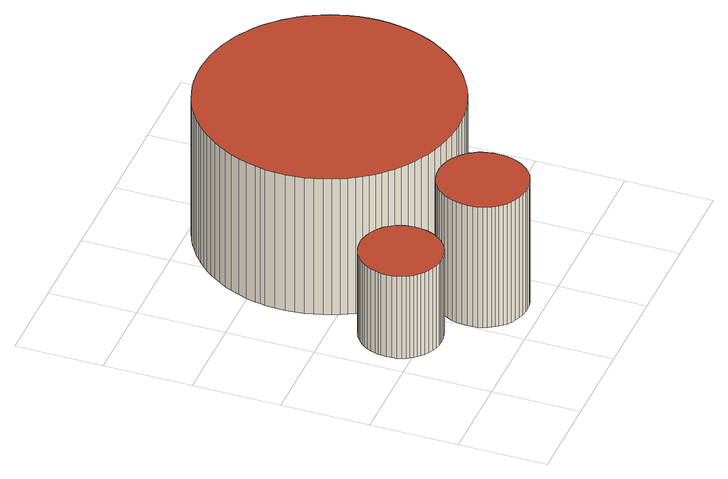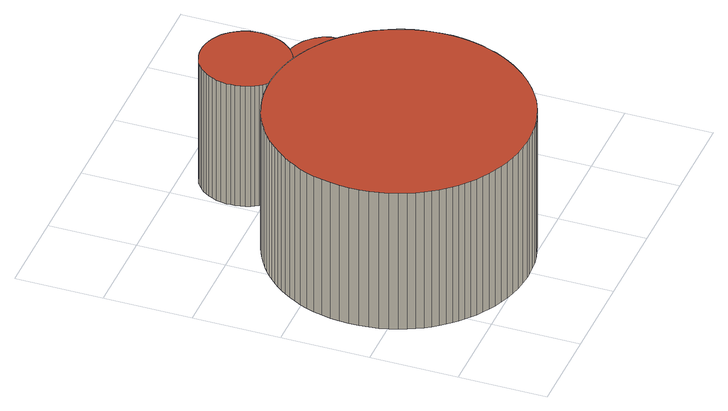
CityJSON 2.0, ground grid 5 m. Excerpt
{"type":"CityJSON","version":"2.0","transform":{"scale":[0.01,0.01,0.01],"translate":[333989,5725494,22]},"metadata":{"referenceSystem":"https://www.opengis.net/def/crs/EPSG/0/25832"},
"CityObjects":{
"building1":{"type":"Building","attributes":{"Geometrietyp2DReferenz":"3000","Gemeindeschluessel":"05170048","function":"31001_2100","roofType":"9999","measuredHeight":5.37},"address":[{"country":"Germany","locality":"Wesel","thoroughfareNumber":"48","thoroughfareName":"Hafenstraße"}],"geometry":[{"type":"Solid","lod":"2","boundaries":[[[[0,1,2,3,4,5,6,7,8,9,10,11,12,13,14,15,16,17,18,19,20,21,22,23,24,25,26,27,28,29,30,31,32,33,34,35,36,37,38,39,40,41,42,43,44,45,46,47,48,49,50,51,52,53,54,55,56,57,58,59]],[[11,60,61,12]],[[10,62,60,11]],[[9,63,62,10]],[[8,64,63,9]],[[7,65,64,8]],[[6,66,65,7]],[[5,67,66,6]],[[4,68,67,5]],[[3,69,68,4]],[[2,70,69,3]],[[1,71,70,2]],[[0,72,71,1]],[[59,73,72,0]],[[58,74,73,59]],[[57,75,74,58]],[[56,76,75,57]],[[55,77,76,56]],[[54,78,77,55]],[[53,79,78,54]],[[52,80,79,53]],[[51,81,80,52]],[[50,82,81,51]],[[49,83,82,50]],[[48,84,83,49]],[[47,85,84,48]],[[46,86,85,47]],[[45,87,86,46]],[[44,88,87,45]],[[43,89,88,44]],[[42,90,89,43]],[[41,91,90,42]],[[40,92,91,41]],[[39,93,92,40]],[[38,94,93,39]],[[37,95,94,38]],[[36,96,95,37]],[[35,97,96,36]],[[31,98,99,32]],[[34,100,97,35]],[[33,101,100,34]],[[32,99,101,33]],[[30,102,98,31]],[[29,103,102,30]],[[28,104,103,29]],[[27,105,104,28]],[[26,106,105,27]],[[25,107,106,26]],[[24,108,107,25]],[[23,109,108,24]],[[22,110,109,23]],[[21,111,110,22]],[[20,112,111,21]],[[19,113,112,20]],[[18,114,113,19]],[[17,115,114,18]],[[16,116,115,17]],[[15,117,116,16]],[[14,118,117,15]],[[13,119,118,14]],[[12,61,119,13]],[[75,76,77,78,79,80,81,82,83,84,85,86,87,88,89,90,91,92,93,94,95,96,97,100,101,99,98,102,103,104,105,106,107,108,109,110,111,112,113,114,115,116,117,118,119,61,60,62,63,64,65,66,67,68,69,70,71,72,73,74]]]],"semantics":{"surfaces":[{"type":"RoofSurface"},{"type":"WallSurface"},{"type":"GroundSurface"}],"values":[[0,1,1,1,1,1,1,1,1,1,1,1,1,1,1,1,1,1,1,1,1,1,1,1,1,1,1,1,1,1,1,1,1,1,1,1,1,1,1,1,1,1,1,1,1,1,1,1,1,1,1,1,1,1,1,1,1,1,1,1,1,2]]}}]},
"building2":{"type":"Building","attributes":{"Geometrietyp2DReferenz":"3000","Gemeindeschluessel":"05170048","function":"31001_2100","roofType":"1000","measuredHeight":7.87},"address":[{"country":"Germany","locality":"Wesel","thoroughfareNumber":"48","thoroughfareName":"Hafenstraße"}],"geometry":[{"type":"Solid","lod":"2","boundaries":[[[[120,121,122,123]],[[124,125,121,120]],[[126,127,125,124]],[[128,129,127,126]],[[130,131,129,128]],[[132,133,131,130]],[[134,135,133,132]],[[136,137,135,134]],[[138,139,137,136]],[[140,141,139,138]],[[142,143,141,140]],[[144,145,143,142]],[[146,147,145,144]],[[148,149,147,146]],[[150,151,149,148]],[[152,153,151,150]],[[154,155,153,152]],[[156,157,155,154]],[[158,159,157,156]],[[160,161,159,158]],[[162,163,161,160]],[[164,165,163,162]],[[166,167,165,164]],[[168,169,167,166]],[[170,171,169,168]],[[172,173,171,170]],[[174,175,173,172]],[[176,177,175,174]],[[178,179,177,176]],[[180,181,179,178]],[[182,183,181,180]],[[184,185,183,182]],[[186,187,185,184]],[[188,189,187,186]],[[190,191,189,188]],[[192,193,191,190]],[[194,195,193,192]],[[196,197,195,194]],[[198,199,197,196]],[[200,201,199,198]],[[202,203,201,200]],[[204,205,203,202]],[[206,207,205,204]],[[208,209,207,206]],[[210,211,209,208]],[[212,213,211,210]],[[214,215,213,212]],[[216,217,215,214]],[[218,219,217,216]],[[220,221,219,218]],[[222,223,221,220]],[[224,225,223,222]],[[226,227,225,224]],[[228,229,227,226]],[[230,231,229,228]],[[232,233,231,230]],[[234,235,233,232]],[[236,237,235,234]],[[238,239,237,236]],[[123,122,239,238]],[[236,234,232,230,228,226,224,222,220,218,216,214,212,210,208,206,204,202,200,198,196,194,192,190,188,186,184,182,180,178,176,174,172,170,168,166,164,162,160,158,156,154,152,150,148,146,144,142,140,138,136,134,132,130,128,126,124,120,123,238]],[[121,125,127,129,131,133,135,137,139,141,143,145,147,149,151,153,155,157,159,161,163,165,167,169,171,173,175,177,179,181,183,185,187,189,191,193,195,197,199,201,203,205,207,209,211,213,215,217,219,221,223,225,227,229,231,233,235,237,239,122]]]],"semantics":{"surfaces":[{"type":"WallSurface"},{"type":"RoofSurface"},{"type":"GroundSurface"}],"values":[[0,0,0,0,0,0,0,0,0,0,0,0,0,0,0,0,0,0,0,0,0,0,0,0,0,0,0,0,0,0,0,0,0,0,0,0,0,0,0,0,0,0,0,0,0,0,0,0,0,0,0,0,0,0,0,0,0,0,0,0,1,2]]}}]},
"building3":{"type":"Building","attributes":{"Geometrietyp2DReferenz":"3000","Gemeindeschluessel":"05170048","function":"31001_2100","roofType":"1000","measuredHeight":8.89},"address":[{"country":"Germany","locality":"Wesel","thoroughfareNumber":"48","thoroughfareName":"Hafenstraße"}],"geometry":[{"type":"Solid","lod":"2","boundaries":[[[[240,241,242,243]],[[244,245,241,240]],[[246,247,245,244]],[[248,249,247,246]],[[250,251,249,248]],[[252,253,251,250]],[[254,255,253,252]],[[256,257,255,254]],[[258,259,257,256]],[[260,261,259,258]],[[262,263,261,260]],[[264,265,263,262]],[[266,267,265,264]],[[268,269,267,266]],[[270,271,269,268]],[[272,273,271,270]],[[274,275,273,272]],[[276,277,275,274]],[[278,279,277,276]],[[280,281,279,278]],[[282,283,281,280]],[[284,285,283,282]],[[286,287,285,284]],[[288,289,287,286]],[[290,291,289,288]],[[292,293,291,290]],[[294,295,293,292]],[[296,297,295,294]],[[298,299,297,296]],[[300,301,299,298]],[[302,303,301,300]],[[304,305,303,302]],[[306,307,305,304]],[[308,309,307,306]],[[310,311,309,308]],[[312,313,311,310]],[[314,315,313,312]],[[316,317,315,314]],[[318,319,317,316]],[[320,321,319,318]],[[322,323,321,320]],[[324,325,323,322]],[[326,327,325,324]],[[328,329,327,326]],[[330,331,329,328]],[[332,333,331,330]],[[334,335,333,332]],[[336,337,335,334]],[[338,339,337,336]],[[340,341,339,338]],[[342,343,341,340]],[[344,345,343,342]],[[346,347,345,344]],[[348,349,347,346]],[[350,351,349,348]],[[352,353,351,350]],[[354,355,353,352]],[[356,357,355,354]],[[358,359,357,356]],[[360,361,359,358]],[[362,363,361,360]],[[364,365,363,362]],[[366,367,365,364]],[[368,369,367,366]],[[370,371,369,368]],[[372,373,371,370]],[[374,375,373,372]],[[376,377,375,374]],[[378,379,377,376]],[[380,381,379,378]],[[382,383,381,380]],[[384,385,383,382]],[[386,387,385,384]],[[388,389,387,386]],[[390,391,389,388]],[[392,393,391,390]],[[394,395,393,392]],[[396,397,395,394]],[[398,399,397,396]],[[400,401,399,398]],[[402,403,401,400]],[[404,405,403,402]],[[406,407,405,404]],[[408,409,407,406]],[[410,411,409,408]],[[412,413,411,410]],[[414,415,413,412]],[[416,417,415,414]],[[418,419,417,416]],[[420,421,419,418]],[[422,423,421,420]],[[424,425,423,422]],[[426,427,425,424]],[[428,429,427,426]],[[430,431,429,428]],[[432,433,431,430]],[[434,435,433,432]],[[436,437,435,434]],[[438,439,437,436]],[[440,441,439,438]],[[442,443,441,440]],[[243,242,443,442]],[[440,438,436,434,432,430,428,426,424,422,420,418,416,414,412,410,408,406,404,402,400,398,396,394,392,390,388,386,384,382,380,378,376,374,372,370,368,366,364,362,360,358,356,354,352,350,348,346,344,342,340,338,336,334,332,330,328,326,324,322,320,318,316,314,312,310,308,306,304,302,300,298,296,294,292,290,288,286,284,282,280,278,276,274,272,270,268,266,264,262,260,258,256,254,252,250,248,246,244,240,243,442]],[[241,245,247,249,251,253,255,257,259,261,263,265,267,269,271,273,275,277,279,281,283,285,287,289,291,293,295,297,299,301,303,305,307,309,311,313,315,317,319,321,323,325,327,329,331,333,335,337,339,341,343,345,347,349,351,353,355,357,359,361,363,365,367,369,371,373,375,377,379,381,383,385,387,389,391,393,395,397,399,401,403,405,407,409,411,413,415,417,419,421,423,425,427,429,431,433,435,437,439,441,443,242]]]],"semantics":{"surfaces":[{"type":"WallSurface"},{"type":"RoofSurface"},{"type":"GroundSurface"}],"values":[[0,0,0,0,0,0,0,0,0,0,0,0,0,0,0,0,0,0,0,0,0,0,0,0,0,0,0,0,0,0,0,0,0,0,0,0,0,0,0,0,0,0,0,0,0,0,0,0,0,0,0,0,0,0,0,0,0,0,0,0,0,0,0,0,0,0,0,0,0,0,0,0,0,0,0,0,0,0,0,0,0,0,0,0,0,0,0,0,0,0,0,0,0,0,0,0,0,0,0,0,0,0,1,2]]}}]}
},
"vertices":[
[95,660,608],[92,629,608],[94,599,608],[99,572,608],[107,548,608],[116,526,608],[127,508,608],[138,491,608],[151,476,608],[166,461,608],[184,446,608],[205,432,608],[230,420,608],[258,410,608],[288,404,608],[303,403,608],[313,402,608],[345,404,608],[374,409,608],[400,418,608],[423,428,608],[443,440,608],[460,453,608],[475,466,608],[489,481,608],[502,498,608],[514,518,608],[525,541,608],[534,566,608],[540,595,608],[543,627,608],[542,637,608],[542,657,608],[537,686,608],[530,712,608],[520,736,608],[509,756,608],[497,774,608],[484,789,608],[470,803,608],[453,817,608],[434,830,608],[411,842,608],[386,851,608],[357,858,608],[338,861,608],[317,862,608],[288,860,608],[261,854,608],[237,846,608],[216,837,608],[197,826,608],[181,815,608],[166,802,608],[151,787,608],[136,768,608],[123,747,608],[111,722,608],[102,694,608],[97,674,608],[205,432,71],[230,420,71],[184,446,71],[166,461,71],[151,476,71],[138,491,71],[127,508,71],[116,526,71],[107,548,71],[99,572,71],[94,599,71],[92,629,71],[95,660,71],[97,674,71],[102,694,71],[111,722,71],[123,747,71],[136,768,71],[151,787,71],[166,802,71],[181,815,71],[197,826,71],[216,837,71],[237,846,71],[261,854,71],[288,860,71],[317,862,71],[338,861,71],[357,858,71],[386,851,71],[411,842,71],[434,830,71],[453,817,71],[470,803,71],[484,789,71],[497,774,71],[509,756,71],[520,736,71],[542,637,71],[542,657,71],[530,712,71],[537,686,71],[543,627,71],[540,595,71],[534,566,71],[525,541,71],[514,518,71],[502,498,71],[489,481,71],[475,466,71],[460,453,71],[443,440,71],[423,428,71],[400,418,71],[374,409,71],[345,404,71],[313,402,71],[303,403,71],[288,404,71],[258,410,71],
[534,448,854],[534,448,67],[522,420,67],[522,420,854],[548,472,854],[548,472,67],[563,493,854],[563,493,67],[579,511,854],[579,511,67],[596,526,854],[596,526,67],[612,539,854],[612,539,67],[629,550,854],[629,550,67],[649,560,854],[649,560,67],[671,569,854],[671,569,67],[696,576,854],[696,576,67],[724,581,854],[724,581,67],[754,582,854],[754,582,67],[784,580,854],[784,580,67],[806,576,854],[806,576,67],[835,567,854],[835,567,67],[861,556,854],[861,556,67],[883,542,854],[883,542,67],[903,528,854],[903,528,67],[919,513,854],[919,513,67],[933,499,854],[933,499,67],[946,483,854],[946,483,67],[958,464,854],[958,464,67],[969,443,854],[969,443,67],[979,418,854],[979,418,67],[986,392,854],[986,392,67],[991,362,854],[991,362,67],[991,340,854],[991,340,67],[992,316,854],[992,316,67],[989,283,854],[989,283,67],[982,254,854],[982,254,67],[972,228,854],[972,228,67],[960,204,854],[960,204,67],[947,184,854],[947,184,67],[934,166,854],[934,166,67],[920,151,854],[920,151,67],[904,137,854],[904,137,67],[887,124,854],[887,124,67],[866,111,854],[866,111,67],[843,100,854],[843,100,67],[816,90,854],[816,90,67],[787,84,854],[787,84,67],[754,81,854],[754,81,67],[730,82,854],[730,82,67],[699,86,854],[699,86,67],[668,95,854],[668,95,67],[640,107,854],[640,107,67],[615,121,854],[615,121,67],[594,136,854],[594,136,67],[576,152,854],[576,152,67],[561,169,854],[561,169,67],[549,185,854],[549,185,67],[538,202,854],[538,202,67],[528,222,854],[528,222,67],[518,244,854],[518,244,67],[511,270,854],[511,270,67],[507,297,854],[507,297,67],[505,327,854],[505,327,67],[508,360,854],[508,360,67],[514,391,854],[514,391,67],
[328,1506,953],[328,1506,64],[315,1453,64],[315,1453,953],[345,1555,953],[345,1555,64],[364,1602,953],[364,1602,64],[385,1645,953],[385,1645,64],[409,1685,953],[409,1685,64],[433,1721,953],[433,1721,64],[458,1755,953],[458,1755,64],[484,1786,953],[484,1786,64],[510,1814,953],[510,1814,64],[537,1839,953],[537,1839,64],[563,1862,953],[563,1862,64],[591,1884,953],[591,1884,64],[621,1905,953],[621,1905,64],[653,1926,953],[653,1926,64],[688,1946,953],[688,1946,64],[726,1964,953],[726,1964,64],[767,1981,953],[767,1981,64],[810,1996,953],[810,1996,64],[857,2009,953],[857,2009,64],[906,2019,953],[906,2019,64],[958,2026,953],[958,2026,64],[1012,2029,953],[1012,2029,64],[1046,2029,953],[1046,2029,64],[1099,2026,953],[1099,2026,64],[1153,2019,953],[1153,2019,64],[1204,2008,953],[1204,2008,64],[1252,1995,953],[1252,1995,64],[1297,1979,953],[1297,1979,64],[1340,1960,953],[1340,1960,64],[1379,1940,953],[1379,1940,64],[1415,1919,953],[1415,1919,64],[1449,1897,953],[1449,1897,64],[1480,1874,953],[1480,1874,64],[1508,1850,953],[1508,1850,64],[1534,1827,953],[1534,1827,64],[1558,1802,953],[1558,1802,64],[1583,1775,953],[1583,1775,64],[1607,1745,953],[1607,1745,64],[1631,1712,953],[1631,1712,64],[1654,1677,953],[1654,1677,64],[1675,1639,953],[1675,1639,64],[1695,1597,953],[1695,1597,64],[1714,1553,953],[1714,1553,64],[1729,1505,953],[1729,1505,64],[1742,1454,953],[1742,1454,64],[1752,1401,953],[1752,1401,64],[1757,1348,953],[1757,1348,64],[1759,1293,953],[1759,1293,64],[1756,1237,953],[1756,1237,64],[1749,1183,953],[1749,1183,64],[1739,1132,953],[1739,1132,64],[1726,1083,953],[1726,1083,64],[1710,1038,953],[1710,1038,64],[1692,995,953],[1692,995,64],[1672,956,953],[1672,956,64],[1651,919,953],[1651,919,64],[1629,886,953],[1629,886,64],[1607,854,953],[1607,854,64],[1584,826,953],[1584,826,64],[1560,800,953],[1560,800,64],[1536,775,953],[1536,775,64],[1509,750,953],[1509,750,64],[1479,726,953],[1479,726,64],[1447,702,953],[1447,702,64],[1411,679,953],[1411,679,64],[1373,657,953],[1373,657,64],[1332,636,953],[1332,636,64],[1288,618,953],[1288,618,64],[1240,602,953],[1240,602,64],[1190,588,953],[1190,588,64],[1136,578,953],[1136,578,64],[1080,572,953],[1080,572,64],[1025,570,953],[1025,570,64],[996,571,953],[996,571,64],[938,576,953],[938,576,64],[882,585,953],[882,585,64],[829,598,953],[829,598,64],[780,614,953],[780,614,64],[733,633,953],[733,633,64],[690,654,953],[690,654,64],[650,676,953],[650,676,64],[613,700,953],[613,700,64],[579,725,953],[579,725,64],[548,751,953],[548,751,64],[520,777,953],[520,777,64],[494,804,953],[494,804,64],[471,830,953],[471,830,64],[449,857,953],[449,857,64],[427,887,953],[427,887,64],[406,919,953],[406,919,64],[386,954,953],[386,954,64],[367,991,953],[367,991,64],[350,1032,953],[350,1032,64],[334,1075,953],[334,1075,64],[321,1121,953],[321,1121,64],[310,1171,953],[310,1171,64],[303,1222,953],[303,1222,64],[299,1276,953],[299,1276,64],[299,1333,953],[299,1333,64],[304,1391,953],[304,1391,64],[309,1420,953],[309,1420,64]
]}
